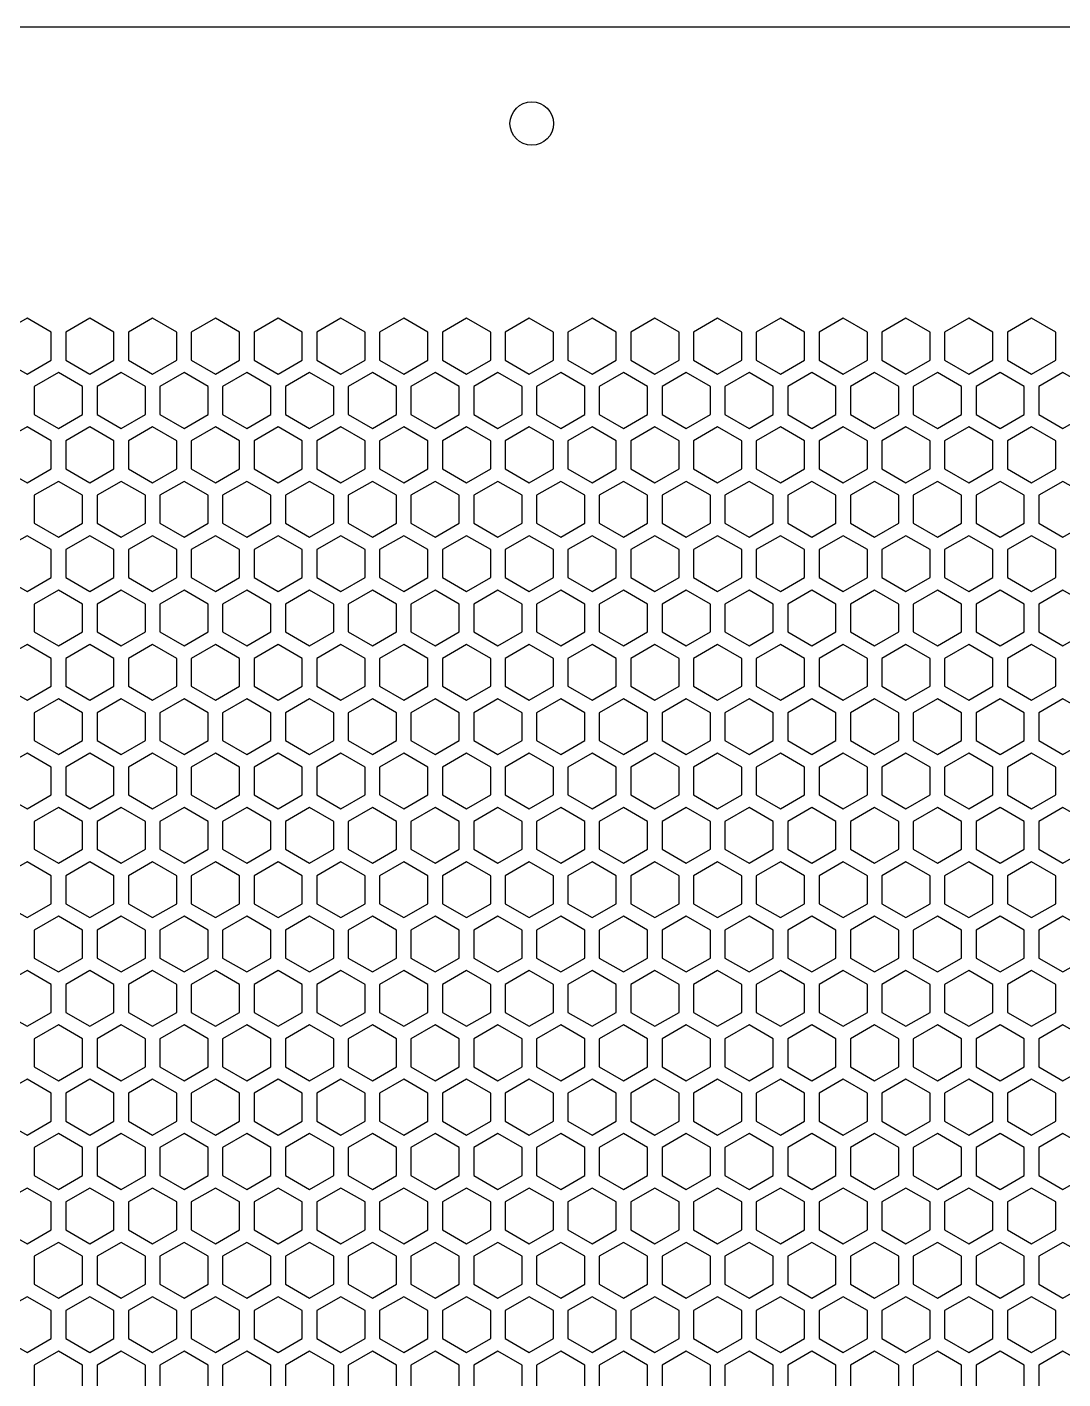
# Model space of a CAD drawing. Header units: millimetres. Extents: x 0 to 430, y 0 to 571.
# Drawn here: x 107.8 to 215, y 431 to 571 of the extents above; entities that cross this region are included whole.
import ezdxf

# ---------------------------------------------------------------- set-up
doc = ezdxf.new("R2010")
doc.units = ezdxf.units.MM
doc.layers.add('CUT', color=1, linetype='CONTINUOUS')

msp = doc.modelspace()

# ---------------------------------------------------------------- linework, layer by layer
at = {"layer": 'CUT'}
msp.add_line((430, 571), (0, 571), dxfattribs=at)
for points in [[(110.25, 539.3975), (107.75, 540.8409), (105.25, 539.3975), (105.25, 536.5108), (107.75, 535.0674), (110.25, 536.5108)], [(116.75, 539.3975), (114.25, 540.8409), (111.75, 539.3975), (111.75, 536.5108), (114.25, 535.0674), (116.75, 536.5108)], [(123.25, 539.3975), (120.75, 540.8409), (118.25, 539.3975), (118.25, 536.5108), (120.75, 535.0674), (123.25, 536.5108)], [(129.75, 539.3975), (127.25, 540.8409), (124.75, 539.3975), (124.75, 536.5108), (127.25, 535.0674), (129.75, 536.5108)], [(136.25, 539.3975), (133.75, 540.8409), (131.25, 539.3975), (131.25, 536.5108), (133.75, 535.0674), (136.25, 536.5108)], [(142.75, 539.3975), (140.25, 540.8409), (137.75, 539.3975), (137.75, 536.5108), (140.25, 535.0674), (142.75, 536.5108)], [(149.25, 539.3975), (146.75, 540.8409), (144.25, 539.3975), (144.25, 536.5108), (146.75, 535.0674), (149.25, 536.5108)], [(155.75, 539.3975), (153.25, 540.8409), (150.75, 539.3975), (150.75, 536.5108), (153.25, 535.0674), (155.75, 536.5108)], [(162.25, 539.3975), (159.75, 540.8409), (157.25, 539.3975), (157.25, 536.5108), (159.75, 535.0674), (162.25, 536.5108)], [(168.75, 539.3975), (166.25, 540.8409), (163.75, 539.3975), (163.75, 536.5108), (166.25, 535.0674), (168.75, 536.5108)], [(175.25, 539.3975), (172.75, 540.8409), (170.25, 539.3975), (170.25, 536.5108), (172.75, 535.0674), (175.25, 536.5108)], [(181.75, 539.3975), (179.25, 540.8409), (176.75, 539.3975), (176.75, 536.5108), (179.25, 535.0674), (181.75, 536.5108)], [(188.25, 539.3975), (185.75, 540.8409), (183.25, 539.3975), (183.25, 536.5108), (185.75, 535.0674), (188.25, 536.5108)], [(194.75, 539.3975), (192.25, 540.8409), (189.75, 539.3975), (189.75, 536.5108), (192.25, 535.0674), (194.75, 536.5108)], [(201.25, 539.3975), (198.75, 540.8409), (196.25, 539.3975), (196.25, 536.5108), (198.75, 535.0674), (201.25, 536.5108)], [(207.75, 539.3975), (205.25, 540.8409), (202.75, 539.3975), (202.75, 536.5108), (205.25, 535.0674), (207.75, 536.5108)], [(214.25, 539.3975), (211.75, 540.8409), (209.25, 539.3975), (209.25, 536.5108), (211.75, 535.0674), (214.25, 536.5108)], [(113.5, 533.7683), (111, 535.2117), (108.5, 533.7683), (108.5, 530.8816), (111, 529.4382), (113.5, 530.8816)], [(120, 533.7683), (117.5, 535.2117), (115, 533.7683), (115, 530.8816), (117.5, 529.4382), (120, 530.8816)], [(126.5, 533.7683), (124, 535.2117), (121.5, 533.7683), (121.5, 530.8816), (124, 529.4382), (126.5, 530.8816)], [(133, 533.7683), (130.5, 535.2117), (128, 533.7683), (128, 530.8816), (130.5, 529.4382), (133, 530.8816)], [(139.5, 533.7683), (137, 535.2117), (134.5, 533.7683), (134.5, 530.8816), (137, 529.4382), (139.5, 530.8816)], [(146, 533.7683), (143.5, 535.2117), (141, 533.7683), (141, 530.8816), (143.5, 529.4382), (146, 530.8816)], [(152.5, 533.7683), (150, 535.2117), (147.5, 533.7683), (147.5, 530.8816), (150, 529.4382), (152.5, 530.8816)], [(159, 533.7683), (156.5, 535.2117), (154, 533.7683), (154, 530.8816), (156.5, 529.4382), (159, 530.8816)], [(165.5, 533.7683), (163, 535.2117), (160.5, 533.7683), (160.5, 530.8816), (163, 529.4382), (165.5, 530.8816)], [(172, 533.7683), (169.5, 535.2117), (167, 533.7683), (167, 530.8816), (169.5, 529.4382), (172, 530.8816)], [(178.5, 533.7683), (176, 535.2117), (173.5, 533.7683), (173.5, 530.8816), (176, 529.4382), (178.5, 530.8816)], [(185, 533.7683), (182.5, 535.2117), (180, 533.7683), (180, 530.8816), (182.5, 529.4382), (185, 530.8816)], [(191.5, 533.7683), (189, 535.2117), (186.5, 533.7683), (186.5, 530.8816), (189, 529.4382), (191.5, 530.8816)], [(198, 533.7683), (195.5, 535.2117), (193, 533.7683), (193, 530.8816), (195.5, 529.4382), (198, 530.8816)], [(204.5, 533.7683), (202, 535.2117), (199.5, 533.7683), (199.5, 530.8816), (202, 529.4382), (204.5, 530.8816)], [(211, 533.7683), (208.5, 535.2117), (206, 533.7683), (206, 530.8816), (208.5, 529.4382), (211, 530.8816)], [(217.5, 533.7683), (215, 535.2117), (212.5, 533.7683), (212.5, 530.8816), (215, 529.4382), (217.5, 530.8816)], [(110.25, 528.1392), (107.75, 529.5826), (105.25, 528.1392), (105.25, 525.2524), (107.75, 523.8091), (110.25, 525.2524)], [(116.75, 528.1392), (114.25, 529.5826), (111.75, 528.1392), (111.75, 525.2524), (114.25, 523.8091), (116.75, 525.2524)], [(123.25, 528.1392), (120.75, 529.5826), (118.25, 528.1392), (118.25, 525.2524), (120.75, 523.8091), (123.25, 525.2524)], [(129.75, 528.1392), (127.25, 529.5826), (124.75, 528.1392), (124.75, 525.2524), (127.25, 523.8091), (129.75, 525.2524)], [(136.25, 528.1392), (133.75, 529.5826), (131.25, 528.1392), (131.25, 525.2524), (133.75, 523.8091), (136.25, 525.2524)], [(142.75, 528.1392), (140.25, 529.5826), (137.75, 528.1392), (137.75, 525.2524), (140.25, 523.8091), (142.75, 525.2524)], [(149.25, 528.1392), (146.75, 529.5826), (144.25, 528.1392), (144.25, 525.2524), (146.75, 523.8091), (149.25, 525.2524)], [(155.75, 528.1392), (153.25, 529.5826), (150.75, 528.1392), (150.75, 525.2524), (153.25, 523.8091), (155.75, 525.2524)], [(162.25, 528.1392), (159.75, 529.5826), (157.25, 528.1392), (157.25, 525.2524), (159.75, 523.8091), (162.25, 525.2524)], [(168.75, 528.1392), (166.25, 529.5826), (163.75, 528.1392), (163.75, 525.2524), (166.25, 523.8091), (168.75, 525.2524)], [(175.25, 528.1392), (172.75, 529.5826), (170.25, 528.1392), (170.25, 525.2524), (172.75, 523.8091), (175.25, 525.2524)], [(181.75, 528.1392), (179.25, 529.5826), (176.75, 528.1392), (176.75, 525.2524), (179.25, 523.8091), (181.75, 525.2524)], [(188.25, 528.1392), (185.75, 529.5826), (183.25, 528.1392), (183.25, 525.2524), (185.75, 523.8091), (188.25, 525.2524)], [(194.75, 528.1392), (192.25, 529.5826), (189.75, 528.1392), (189.75, 525.2524), (192.25, 523.8091), (194.75, 525.2524)], [(201.25, 528.1392), (198.75, 529.5826), (196.25, 528.1392), (196.25, 525.2524), (198.75, 523.8091), (201.25, 525.2524)], [(207.75, 528.1392), (205.25, 529.5826), (202.75, 528.1392), (202.75, 525.2524), (205.25, 523.8091), (207.75, 525.2524)], [(214.25, 528.1392), (211.75, 529.5826), (209.25, 528.1392), (209.25, 525.2524), (211.75, 523.8091), (214.25, 525.2524)], [(113.5, 522.51), (111, 523.9534), (108.5, 522.51), (108.5, 519.6233), (111, 518.1799), (113.5, 519.6233)], [(120, 522.51), (117.5, 523.9534), (115, 522.51), (115, 519.6233), (117.5, 518.1799), (120, 519.6233)], [(126.5, 522.51), (124, 523.9534), (121.5, 522.51), (121.5, 519.6233), (124, 518.1799), (126.5, 519.6233)], [(133, 522.51), (130.5, 523.9534), (128, 522.51), (128, 519.6233), (130.5, 518.1799), (133, 519.6233)], [(139.5, 522.51), (137, 523.9534), (134.5, 522.51), (134.5, 519.6233), (137, 518.1799), (139.5, 519.6233)], [(146, 522.51), (143.5, 523.9534), (141, 522.51), (141, 519.6233), (143.5, 518.1799), (146, 519.6233)], [(152.5, 522.51), (150, 523.9534), (147.5, 522.51), (147.5, 519.6233), (150, 518.1799), (152.5, 519.6233)], [(159, 522.51), (156.5, 523.9534), (154, 522.51), (154, 519.6233), (156.5, 518.1799), (159, 519.6233)], [(165.5, 522.51), (163, 523.9534), (160.5, 522.51), (160.5, 519.6233), (163, 518.1799), (165.5, 519.6233)], [(172, 522.51), (169.5, 523.9534), (167, 522.51), (167, 519.6233), (169.5, 518.1799), (172, 519.6233)], [(178.5, 522.51), (176, 523.9534), (173.5, 522.51), (173.5, 519.6233), (176, 518.1799), (178.5, 519.6233)], [(185, 522.51), (182.5, 523.9534), (180, 522.51), (180, 519.6233), (182.5, 518.1799), (185, 519.6233)], [(191.5, 522.51), (189, 523.9534), (186.5, 522.51), (186.5, 519.6233), (189, 518.1799), (191.5, 519.6233)], [(198, 522.51), (195.5, 523.9534), (193, 522.51), (193, 519.6233), (195.5, 518.1799), (198, 519.6233)], [(204.5, 522.51), (202, 523.9534), (199.5, 522.51), (199.5, 519.6233), (202, 518.1799), (204.5, 519.6233)], [(211, 522.51), (208.5, 523.9534), (206, 522.51), (206, 519.6233), (208.5, 518.1799), (211, 519.6233)], [(217.5, 522.51), (215, 523.9534), (212.5, 522.51), (212.5, 519.6233), (215, 518.1799), (217.5, 519.6233)], [(110.25, 516.8809), (107.75, 518.3242), (105.25, 516.8809), (105.25, 513.9941), (107.75, 512.5507), (110.25, 513.9941)], [(116.75, 516.8809), (114.25, 518.3242), (111.75, 516.8809), (111.75, 513.9941), (114.25, 512.5507), (116.75, 513.9941)], [(123.25, 516.8809), (120.75, 518.3242), (118.25, 516.8809), (118.25, 513.9941), (120.75, 512.5507), (123.25, 513.9941)], [(129.75, 516.8809), (127.25, 518.3242), (124.75, 516.8809), (124.75, 513.9941), (127.25, 512.5507), (129.75, 513.9941)], [(136.25, 516.8809), (133.75, 518.3242), (131.25, 516.8809), (131.25, 513.9941), (133.75, 512.5507), (136.25, 513.9941)], [(142.75, 516.8809), (140.25, 518.3242), (137.75, 516.8809), (137.75, 513.9941), (140.25, 512.5507), (142.75, 513.9941)], [(149.25, 516.8809), (146.75, 518.3242), (144.25, 516.8809), (144.25, 513.9941), (146.75, 512.5507), (149.25, 513.9941)], [(155.75, 516.8809), (153.25, 518.3242), (150.75, 516.8809), (150.75, 513.9941), (153.25, 512.5507), (155.75, 513.9941)], [(162.25, 516.8809), (159.75, 518.3242), (157.25, 516.8809), (157.25, 513.9941), (159.75, 512.5507), (162.25, 513.9941)], [(168.75, 516.8809), (166.25, 518.3242), (163.75, 516.8809), (163.75, 513.9941), (166.25, 512.5507), (168.75, 513.9941)], [(175.25, 516.8809), (172.75, 518.3242), (170.25, 516.8809), (170.25, 513.9941), (172.75, 512.5507), (175.25, 513.9941)], [(181.75, 516.8809), (179.25, 518.3242), (176.75, 516.8809), (176.75, 513.9941), (179.25, 512.5507), (181.75, 513.9941)], [(188.25, 516.8809), (185.75, 518.3242), (183.25, 516.8809), (183.25, 513.9941), (185.75, 512.5507), (188.25, 513.9941)], [(194.75, 516.8809), (192.25, 518.3242), (189.75, 516.8809), (189.75, 513.9941), (192.25, 512.5507), (194.75, 513.9941)], [(201.25, 516.8809), (198.75, 518.3242), (196.25, 516.8809), (196.25, 513.9941), (198.75, 512.5507), (201.25, 513.9941)], [(207.75, 516.8809), (205.25, 518.3242), (202.75, 516.8809), (202.75, 513.9941), (205.25, 512.5507), (207.75, 513.9941)], [(214.25, 516.8809), (211.75, 518.3242), (209.25, 516.8809), (209.25, 513.9941), (211.75, 512.5507), (214.25, 513.9941)], [(113.5, 511.2517), (111, 512.6951), (108.5, 511.2517), (108.5, 508.3649), (111, 506.9216), (113.5, 508.3649)], [(120, 511.2517), (117.5, 512.6951), (115, 511.2517), (115, 508.3649), (117.5, 506.9216), (120, 508.3649)], [(126.5, 511.2517), (124, 512.6951), (121.5, 511.2517), (121.5, 508.3649), (124, 506.9216), (126.5, 508.3649)], [(133, 511.2517), (130.5, 512.6951), (128, 511.2517), (128, 508.3649), (130.5, 506.9216), (133, 508.3649)], [(139.5, 511.2517), (137, 512.6951), (134.5, 511.2517), (134.5, 508.3649), (137, 506.9216), (139.5, 508.3649)], [(146, 511.2517), (143.5, 512.6951), (141, 511.2517), (141, 508.3649), (143.5, 506.9216), (146, 508.3649)], [(152.5, 511.2517), (150, 512.6951), (147.5, 511.2517), (147.5, 508.3649), (150, 506.9216), (152.5, 508.3649)], [(159, 511.2517), (156.5, 512.6951), (154, 511.2517), (154, 508.3649), (156.5, 506.9216), (159, 508.3649)], [(165.5, 511.2517), (163, 512.6951), (160.5, 511.2517), (160.5, 508.3649), (163, 506.9216), (165.5, 508.3649)], [(172, 511.2517), (169.5, 512.6951), (167, 511.2517), (167, 508.3649), (169.5, 506.9216), (172, 508.3649)], [(178.5, 511.2517), (176, 512.6951), (173.5, 511.2517), (173.5, 508.3649), (176, 506.9216), (178.5, 508.3649)], [(185, 511.2517), (182.5, 512.6951), (180, 511.2517), (180, 508.3649), (182.5, 506.9216), (185, 508.3649)], [(191.5, 511.2517), (189, 512.6951), (186.5, 511.2517), (186.5, 508.3649), (189, 506.9216), (191.5, 508.3649)], [(198, 511.2517), (195.5, 512.6951), (193, 511.2517), (193, 508.3649), (195.5, 506.9216), (198, 508.3649)], [(204.5, 511.2517), (202, 512.6951), (199.5, 511.2517), (199.5, 508.3649), (202, 506.9216), (204.5, 508.3649)], [(211, 511.2517), (208.5, 512.6951), (206, 511.2517), (206, 508.3649), (208.5, 506.9216), (211, 508.3649)], [(217.5, 511.2517), (215, 512.6951), (212.5, 511.2517), (212.5, 508.3649), (215, 506.9216), (217.5, 508.3649)], [(110.25, 505.6225), (107.75, 507.0659), (105.25, 505.6225), (105.25, 502.7358), (107.75, 501.2924), (110.25, 502.7358)], [(116.75, 505.6225), (114.25, 507.0659), (111.75, 505.6225), (111.75, 502.7358), (114.25, 501.2924), (116.75, 502.7358)], [(123.25, 505.6225), (120.75, 507.0659), (118.25, 505.6225), (118.25, 502.7358), (120.75, 501.2924), (123.25, 502.7358)], [(129.75, 505.6225), (127.25, 507.0659), (124.75, 505.6225), (124.75, 502.7358), (127.25, 501.2924), (129.75, 502.7358)], [(136.25, 505.6225), (133.75, 507.0659), (131.25, 505.6225), (131.25, 502.7358), (133.75, 501.2924), (136.25, 502.7358)], [(142.75, 505.6225), (140.25, 507.0659), (137.75, 505.6225), (137.75, 502.7358), (140.25, 501.2924), (142.75, 502.7358)], [(149.25, 505.6225), (146.75, 507.0659), (144.25, 505.6225), (144.25, 502.7358), (146.75, 501.2924), (149.25, 502.7358)], [(155.75, 505.6225), (153.25, 507.0659), (150.75, 505.6225), (150.75, 502.7358), (153.25, 501.2924), (155.75, 502.7358)], [(162.25, 505.6225), (159.75, 507.0659), (157.25, 505.6225), (157.25, 502.7358), (159.75, 501.2924), (162.25, 502.7358)], [(168.75, 505.6225), (166.25, 507.0659), (163.75, 505.6225), (163.75, 502.7358), (166.25, 501.2924), (168.75, 502.7358)], [(175.25, 505.6225), (172.75, 507.0659), (170.25, 505.6225), (170.25, 502.7358), (172.75, 501.2924), (175.25, 502.7358)], [(181.75, 505.6225), (179.25, 507.0659), (176.75, 505.6225), (176.75, 502.7358), (179.25, 501.2924), (181.75, 502.7358)], [(188.25, 505.6225), (185.75, 507.0659), (183.25, 505.6225), (183.25, 502.7358), (185.75, 501.2924), (188.25, 502.7358)], [(194.75, 505.6225), (192.25, 507.0659), (189.75, 505.6225), (189.75, 502.7358), (192.25, 501.2924), (194.75, 502.7358)], [(201.25, 505.6225), (198.75, 507.0659), (196.25, 505.6225), (196.25, 502.7358), (198.75, 501.2924), (201.25, 502.7358)], [(207.75, 505.6225), (205.25, 507.0659), (202.75, 505.6225), (202.75, 502.7358), (205.25, 501.2924), (207.75, 502.7358)], [(214.25, 505.6225), (211.75, 507.0659), (209.25, 505.6225), (209.25, 502.7358), (211.75, 501.2924), (214.25, 502.7358)], [(113.5, 499.9934), (111, 501.4367), (108.5, 499.9934), (108.5, 497.1066), (111, 495.6632), (113.5, 497.1066)], [(120, 499.9934), (117.5, 501.4367), (115, 499.9934), (115, 497.1066), (117.5, 495.6632), (120, 497.1066)], [(126.5, 499.9934), (124, 501.4367), (121.5, 499.9934), (121.5, 497.1066), (124, 495.6632), (126.5, 497.1066)], [(133, 499.9934), (130.5, 501.4367), (128, 499.9934), (128, 497.1066), (130.5, 495.6632), (133, 497.1066)], [(139.5, 499.9934), (137, 501.4367), (134.5, 499.9934), (134.5, 497.1066), (137, 495.6632), (139.5, 497.1066)], [(146, 499.9934), (143.5, 501.4367), (141, 499.9934), (141, 497.1066), (143.5, 495.6632), (146, 497.1066)], [(152.5, 499.9934), (150, 501.4367), (147.5, 499.9934), (147.5, 497.1066), (150, 495.6632), (152.5, 497.1066)], [(159, 499.9934), (156.5, 501.4367), (154, 499.9934), (154, 497.1066), (156.5, 495.6632), (159, 497.1066)], [(165.5, 499.9934), (163, 501.4367), (160.5, 499.9934), (160.5, 497.1066), (163, 495.6632), (165.5, 497.1066)], [(172, 499.9934), (169.5, 501.4367), (167, 499.9934), (167, 497.1066), (169.5, 495.6632), (172, 497.1066)], [(178.5, 499.9934), (176, 501.4367), (173.5, 499.9934), (173.5, 497.1066), (176, 495.6632), (178.5, 497.1066)], [(185, 499.9934), (182.5, 501.4367), (180, 499.9934), (180, 497.1066), (182.5, 495.6632), (185, 497.1066)], [(191.5, 499.9934), (189, 501.4367), (186.5, 499.9934), (186.5, 497.1066), (189, 495.6632), (191.5, 497.1066)], [(198, 499.9934), (195.5, 501.4367), (193, 499.9934), (193, 497.1066), (195.5, 495.6632), (198, 497.1066)], [(204.5, 499.9934), (202, 501.4367), (199.5, 499.9934), (199.5, 497.1066), (202, 495.6632), (204.5, 497.1066)], [(211, 499.9934), (208.5, 501.4367), (206, 499.9934), (206, 497.1066), (208.5, 495.6632), (211, 497.1066)], [(217.5, 499.9934), (215, 501.4367), (212.5, 499.9934), (212.5, 497.1066), (215, 495.6632), (217.5, 497.1066)], [(110.25, 494.3642), (107.75, 495.8076), (105.25, 494.3642), (105.25, 491.4774), (107.75, 490.0341), (110.25, 491.4774)], [(116.75, 494.3642), (114.25, 495.8076), (111.75, 494.3642), (111.75, 491.4774), (114.25, 490.0341), (116.75, 491.4774)], [(123.25, 494.3642), (120.75, 495.8076), (118.25, 494.3642), (118.25, 491.4774), (120.75, 490.0341), (123.25, 491.4774)], [(129.75, 494.3642), (127.25, 495.8076), (124.75, 494.3642), (124.75, 491.4774), (127.25, 490.0341), (129.75, 491.4774)], [(136.25, 494.3642), (133.75, 495.8076), (131.25, 494.3642), (131.25, 491.4774), (133.75, 490.0341), (136.25, 491.4774)], [(142.75, 494.3642), (140.25, 495.8076), (137.75, 494.3642), (137.75, 491.4774), (140.25, 490.0341), (142.75, 491.4774)], [(149.25, 494.3642), (146.75, 495.8076), (144.25, 494.3642), (144.25, 491.4774), (146.75, 490.0341), (149.25, 491.4774)], [(155.75, 494.3642), (153.25, 495.8076), (150.75, 494.3642), (150.75, 491.4774), (153.25, 490.0341), (155.75, 491.4774)], [(162.25, 494.3642), (159.75, 495.8076), (157.25, 494.3642), (157.25, 491.4774), (159.75, 490.0341), (162.25, 491.4774)], [(168.75, 494.3642), (166.25, 495.8076), (163.75, 494.3642), (163.75, 491.4774), (166.25, 490.0341), (168.75, 491.4774)], [(175.25, 494.3642), (172.75, 495.8076), (170.25, 494.3642), (170.25, 491.4774), (172.75, 490.0341), (175.25, 491.4774)], [(181.75, 494.3642), (179.25, 495.8076), (176.75, 494.3642), (176.75, 491.4774), (179.25, 490.0341), (181.75, 491.4774)], [(188.25, 494.3642), (185.75, 495.8076), (183.25, 494.3642), (183.25, 491.4774), (185.75, 490.0341), (188.25, 491.4774)], [(194.75, 494.3642), (192.25, 495.8076), (189.75, 494.3642), (189.75, 491.4774), (192.25, 490.0341), (194.75, 491.4774)], [(201.25, 494.3642), (198.75, 495.8076), (196.25, 494.3642), (196.25, 491.4774), (198.75, 490.0341), (201.25, 491.4774)], [(207.75, 494.3642), (205.25, 495.8076), (202.75, 494.3642), (202.75, 491.4774), (205.25, 490.0341), (207.75, 491.4774)], [(214.25, 494.3642), (211.75, 495.8076), (209.25, 494.3642), (209.25, 491.4774), (211.75, 490.0341), (214.25, 491.4774)], [(113.5, 488.735), (111, 490.1784), (108.5, 488.735), (108.5, 485.8483), (111, 484.4049), (113.5, 485.8483)], [(120, 488.735), (117.5, 490.1784), (115, 488.735), (115, 485.8483), (117.5, 484.4049), (120, 485.8483)], [(126.5, 488.735), (124, 490.1784), (121.5, 488.735), (121.5, 485.8483), (124, 484.4049), (126.5, 485.8483)], [(133, 488.735), (130.5, 490.1784), (128, 488.735), (128, 485.8483), (130.5, 484.4049), (133, 485.8483)], [(139.5, 488.735), (137, 490.1784), (134.5, 488.735), (134.5, 485.8483), (137, 484.4049), (139.5, 485.8483)], [(146, 488.735), (143.5, 490.1784), (141, 488.735), (141, 485.8483), (143.5, 484.4049), (146, 485.8483)], [(152.5, 488.735), (150, 490.1784), (147.5, 488.735), (147.5, 485.8483), (150, 484.4049), (152.5, 485.8483)], [(159, 488.735), (156.5, 490.1784), (154, 488.735), (154, 485.8483), (156.5, 484.4049), (159, 485.8483)], [(165.5, 488.735), (163, 490.1784), (160.5, 488.735), (160.5, 485.8483), (163, 484.4049), (165.5, 485.8483)], [(172, 488.735), (169.5, 490.1784), (167, 488.735), (167, 485.8483), (169.5, 484.4049), (172, 485.8483)], [(178.5, 488.735), (176, 490.1784), (173.5, 488.735), (173.5, 485.8483), (176, 484.4049), (178.5, 485.8483)], [(185, 488.735), (182.5, 490.1784), (180, 488.735), (180, 485.8483), (182.5, 484.4049), (185, 485.8483)], [(191.5, 488.735), (189, 490.1784), (186.5, 488.735), (186.5, 485.8483), (189, 484.4049), (191.5, 485.8483)], [(198, 488.735), (195.5, 490.1784), (193, 488.735), (193, 485.8483), (195.5, 484.4049), (198, 485.8483)], [(204.5, 488.735), (202, 490.1784), (199.5, 488.735), (199.5, 485.8483), (202, 484.4049), (204.5, 485.8483)], [(211, 488.735), (208.5, 490.1784), (206, 488.735), (206, 485.8483), (208.5, 484.4049), (211, 485.8483)], [(217.5, 488.735), (215, 490.1784), (212.5, 488.735), (212.5, 485.8483), (215, 484.4049), (217.5, 485.8483)], [(110.25, 483.1059), (107.75, 484.5492), (105.25, 483.1059), (105.25, 480.2191), (107.75, 478.7757), (110.25, 480.2191)], [(116.75, 483.1059), (114.25, 484.5492), (111.75, 483.1059), (111.75, 480.2191), (114.25, 478.7757), (116.75, 480.2191)], [(123.25, 483.1059), (120.75, 484.5492), (118.25, 483.1059), (118.25, 480.2191), (120.75, 478.7757), (123.25, 480.2191)], [(129.75, 483.1059), (127.25, 484.5492), (124.75, 483.1059), (124.75, 480.2191), (127.25, 478.7757), (129.75, 480.2191)], [(136.25, 483.1059), (133.75, 484.5492), (131.25, 483.1059), (131.25, 480.2191), (133.75, 478.7757), (136.25, 480.2191)], [(142.75, 483.1059), (140.25, 484.5492), (137.75, 483.1059), (137.75, 480.2191), (140.25, 478.7757), (142.75, 480.2191)], [(149.25, 483.1059), (146.75, 484.5492), (144.25, 483.1059), (144.25, 480.2191), (146.75, 478.7757), (149.25, 480.2191)], [(155.75, 483.1059), (153.25, 484.5492), (150.75, 483.1059), (150.75, 480.2191), (153.25, 478.7757), (155.75, 480.2191)], [(162.25, 483.1059), (159.75, 484.5492), (157.25, 483.1059), (157.25, 480.2191), (159.75, 478.7757), (162.25, 480.2191)], [(168.75, 483.1059), (166.25, 484.5492), (163.75, 483.1059), (163.75, 480.2191), (166.25, 478.7757), (168.75, 480.2191)], [(175.25, 483.1059), (172.75, 484.5492), (170.25, 483.1059), (170.25, 480.2191), (172.75, 478.7757), (175.25, 480.2191)], [(181.75, 483.1059), (179.25, 484.5492), (176.75, 483.1059), (176.75, 480.2191), (179.25, 478.7757), (181.75, 480.2191)], [(188.25, 483.1059), (185.75, 484.5492), (183.25, 483.1059), (183.25, 480.2191), (185.75, 478.7757), (188.25, 480.2191)], [(194.75, 483.1059), (192.25, 484.5492), (189.75, 483.1059), (189.75, 480.2191), (192.25, 478.7757), (194.75, 480.2191)], [(201.25, 483.1059), (198.75, 484.5492), (196.25, 483.1059), (196.25, 480.2191), (198.75, 478.7757), (201.25, 480.2191)], [(207.75, 483.1059), (205.25, 484.5492), (202.75, 483.1059), (202.75, 480.2191), (205.25, 478.7757), (207.75, 480.2191)], [(214.25, 483.1059), (211.75, 484.5492), (209.25, 483.1059), (209.25, 480.2191), (211.75, 478.7757), (214.25, 480.2191)], [(113.5, 477.4767), (111, 478.9201), (108.5, 477.4767), (108.5, 474.5899), (111, 473.1466), (113.5, 474.5899)], [(120, 477.4767), (117.5, 478.9201), (115, 477.4767), (115, 474.5899), (117.5, 473.1466), (120, 474.5899)], [(126.5, 477.4767), (124, 478.9201), (121.5, 477.4767), (121.5, 474.5899), (124, 473.1466), (126.5, 474.5899)], [(133, 477.4767), (130.5, 478.9201), (128, 477.4767), (128, 474.5899), (130.5, 473.1466), (133, 474.5899)], [(139.5, 477.4767), (137, 478.9201), (134.5, 477.4767), (134.5, 474.5899), (137, 473.1466), (139.5, 474.5899)], [(146, 477.4767), (143.5, 478.9201), (141, 477.4767), (141, 474.5899), (143.5, 473.1466), (146, 474.5899)], [(152.5, 477.4767), (150, 478.9201), (147.5, 477.4767), (147.5, 474.5899), (150, 473.1466), (152.5, 474.5899)], [(159, 477.4767), (156.5, 478.9201), (154, 477.4767), (154, 474.5899), (156.5, 473.1466), (159, 474.5899)], [(165.5, 477.4767), (163, 478.9201), (160.5, 477.4767), (160.5, 474.5899), (163, 473.1466), (165.5, 474.5899)], [(172, 477.4767), (169.5, 478.9201), (167, 477.4767), (167, 474.5899), (169.5, 473.1466), (172, 474.5899)], [(178.5, 477.4767), (176, 478.9201), (173.5, 477.4767), (173.5, 474.5899), (176, 473.1466), (178.5, 474.5899)], [(185, 477.4767), (182.5, 478.9201), (180, 477.4767), (180, 474.5899), (182.5, 473.1466), (185, 474.5899)], [(191.5, 477.4767), (189, 478.9201), (186.5, 477.4767), (186.5, 474.5899), (189, 473.1466), (191.5, 474.5899)], [(198, 477.4767), (195.5, 478.9201), (193, 477.4767), (193, 474.5899), (195.5, 473.1466), (198, 474.5899)], [(204.5, 477.4767), (202, 478.9201), (199.5, 477.4767), (199.5, 474.5899), (202, 473.1466), (204.5, 474.5899)], [(211, 477.4767), (208.5, 478.9201), (206, 477.4767), (206, 474.5899), (208.5, 473.1466), (211, 474.5899)], [(217.5, 477.4767), (215, 478.9201), (212.5, 477.4767), (212.5, 474.5899), (215, 473.1466), (217.5, 474.5899)], [(110.25, 471.8475), (107.75, 473.2909), (105.25, 471.8475), (105.25, 468.9608), (107.75, 467.5174), (110.25, 468.9608)], [(116.75, 471.8475), (114.25, 473.2909), (111.75, 471.8475), (111.75, 468.9608), (114.25, 467.5174), (116.75, 468.9608)], [(123.25, 471.8475), (120.75, 473.2909), (118.25, 471.8475), (118.25, 468.9608), (120.75, 467.5174), (123.25, 468.9608)], [(129.75, 471.8475), (127.25, 473.2909), (124.75, 471.8475), (124.75, 468.9608), (127.25, 467.5174), (129.75, 468.9608)], [(136.25, 471.8475), (133.75, 473.2909), (131.25, 471.8475), (131.25, 468.9608), (133.75, 467.5174), (136.25, 468.9608)], [(142.75, 471.8475), (140.25, 473.2909), (137.75, 471.8475), (137.75, 468.9608), (140.25, 467.5174), (142.75, 468.9608)], [(149.25, 471.8475), (146.75, 473.2909), (144.25, 471.8475), (144.25, 468.9608), (146.75, 467.5174), (149.25, 468.9608)], [(155.75, 471.8475), (153.25, 473.2909), (150.75, 471.8475), (150.75, 468.9608), (153.25, 467.5174), (155.75, 468.9608)], [(162.25, 471.8475), (159.75, 473.2909), (157.25, 471.8475), (157.25, 468.9608), (159.75, 467.5174), (162.25, 468.9608)], [(168.75, 471.8475), (166.25, 473.2909), (163.75, 471.8475), (163.75, 468.9608), (166.25, 467.5174), (168.75, 468.9608)], [(175.25, 471.8475), (172.75, 473.2909), (170.25, 471.8475), (170.25, 468.9608), (172.75, 467.5174), (175.25, 468.9608)], [(181.75, 471.8475), (179.25, 473.2909), (176.75, 471.8475), (176.75, 468.9608), (179.25, 467.5174), (181.75, 468.9608)], [(188.25, 471.8475), (185.75, 473.2909), (183.25, 471.8475), (183.25, 468.9608), (185.75, 467.5174), (188.25, 468.9608)], [(194.75, 471.8475), (192.25, 473.2909), (189.75, 471.8475), (189.75, 468.9608), (192.25, 467.5174), (194.75, 468.9608)], [(201.25, 471.8475), (198.75, 473.2909), (196.25, 471.8475), (196.25, 468.9608), (198.75, 467.5174), (201.25, 468.9608)], [(207.75, 471.8475), (205.25, 473.2909), (202.75, 471.8475), (202.75, 468.9608), (205.25, 467.5174), (207.75, 468.9608)], [(214.25, 471.8475), (211.75, 473.2909), (209.25, 471.8475), (209.25, 468.9608), (211.75, 467.5174), (214.25, 468.9608)], [(113.5, 466.2184), (111, 467.6617), (108.5, 466.2184), (108.5, 463.3316), (111, 461.8882), (113.5, 463.3316)], [(120, 466.2184), (117.5, 467.6617), (115, 466.2184), (115, 463.3316), (117.5, 461.8882), (120, 463.3316)], [(126.5, 466.2184), (124, 467.6617), (121.5, 466.2184), (121.5, 463.3316), (124, 461.8882), (126.5, 463.3316)], [(133, 466.2184), (130.5, 467.6617), (128, 466.2184), (128, 463.3316), (130.5, 461.8882), (133, 463.3316)], [(139.5, 466.2184), (137, 467.6617), (134.5, 466.2184), (134.5, 463.3316), (137, 461.8882), (139.5, 463.3316)], [(146, 466.2184), (143.5, 467.6617), (141, 466.2184), (141, 463.3316), (143.5, 461.8882), (146, 463.3316)], [(152.5, 466.2184), (150, 467.6617), (147.5, 466.2184), (147.5, 463.3316), (150, 461.8882), (152.5, 463.3316)], [(159, 466.2184), (156.5, 467.6617), (154, 466.2184), (154, 463.3316), (156.5, 461.8882), (159, 463.3316)], [(165.5, 466.2184), (163, 467.6617), (160.5, 466.2184), (160.5, 463.3316), (163, 461.8882), (165.5, 463.3316)], [(172, 466.2184), (169.5, 467.6617), (167, 466.2184), (167, 463.3316), (169.5, 461.8882), (172, 463.3316)], [(178.5, 466.2184), (176, 467.6617), (173.5, 466.2184), (173.5, 463.3316), (176, 461.8882), (178.5, 463.3316)], [(185, 466.2184), (182.5, 467.6617), (180, 466.2184), (180, 463.3316), (182.5, 461.8882), (185, 463.3316)], [(191.5, 466.2184), (189, 467.6617), (186.5, 466.2184), (186.5, 463.3316), (189, 461.8882), (191.5, 463.3316)], [(198, 466.2184), (195.5, 467.6617), (193, 466.2184), (193, 463.3316), (195.5, 461.8882), (198, 463.3316)], [(204.5, 466.2184), (202, 467.6617), (199.5, 466.2184), (199.5, 463.3316), (202, 461.8882), (204.5, 463.3316)], [(211, 466.2184), (208.5, 467.6617), (206, 466.2184), (206, 463.3316), (208.5, 461.8882), (211, 463.3316)], [(217.5, 466.2184), (215, 467.6617), (212.5, 466.2184), (212.5, 463.3316), (215, 461.8882), (217.5, 463.3316)], [(110.25, 460.5892), (107.75, 462.0326), (105.25, 460.5892), (105.25, 457.7024), (107.75, 456.2591), (110.25, 457.7024)], [(116.75, 460.5892), (114.25, 462.0326), (111.75, 460.5892), (111.75, 457.7024), (114.25, 456.2591), (116.75, 457.7024)], [(123.25, 460.5892), (120.75, 462.0326), (118.25, 460.5892), (118.25, 457.7024), (120.75, 456.2591), (123.25, 457.7024)], [(129.75, 460.5892), (127.25, 462.0326), (124.75, 460.5892), (124.75, 457.7024), (127.25, 456.2591), (129.75, 457.7024)], [(136.25, 460.5892), (133.75, 462.0326), (131.25, 460.5892), (131.25, 457.7024), (133.75, 456.2591), (136.25, 457.7024)], [(142.75, 460.5892), (140.25, 462.0326), (137.75, 460.5892), (137.75, 457.7024), (140.25, 456.2591), (142.75, 457.7024)], [(149.25, 460.5892), (146.75, 462.0326), (144.25, 460.5892), (144.25, 457.7024), (146.75, 456.2591), (149.25, 457.7024)], [(155.75, 460.5892), (153.25, 462.0326), (150.75, 460.5892), (150.75, 457.7024), (153.25, 456.2591), (155.75, 457.7024)], [(162.25, 460.5892), (159.75, 462.0326), (157.25, 460.5892), (157.25, 457.7024), (159.75, 456.2591), (162.25, 457.7024)], [(168.75, 460.5892), (166.25, 462.0326), (163.75, 460.5892), (163.75, 457.7024), (166.25, 456.2591), (168.75, 457.7024)], [(175.25, 460.5892), (172.75, 462.0326), (170.25, 460.5892), (170.25, 457.7024), (172.75, 456.2591), (175.25, 457.7024)], [(181.75, 460.5892), (179.25, 462.0326), (176.75, 460.5892), (176.75, 457.7024), (179.25, 456.2591), (181.75, 457.7024)], [(188.25, 460.5892), (185.75, 462.0326), (183.25, 460.5892), (183.25, 457.7024), (185.75, 456.2591), (188.25, 457.7024)], [(194.75, 460.5892), (192.25, 462.0326), (189.75, 460.5892), (189.75, 457.7024), (192.25, 456.2591), (194.75, 457.7024)], [(201.25, 460.5892), (198.75, 462.0326), (196.25, 460.5892), (196.25, 457.7024), (198.75, 456.2591), (201.25, 457.7024)], [(207.75, 460.5892), (205.25, 462.0326), (202.75, 460.5892), (202.75, 457.7024), (205.25, 456.2591), (207.75, 457.7024)], [(214.25, 460.5892), (211.75, 462.0326), (209.25, 460.5892), (209.25, 457.7024), (211.75, 456.2591), (214.25, 457.7024)], [(113.5, 454.96), (111, 456.4034), (108.5, 454.96), (108.5, 452.0733), (111, 450.6299), (113.5, 452.0733)], [(120, 454.96), (117.5, 456.4034), (115, 454.96), (115, 452.0733), (117.5, 450.6299), (120, 452.0733)], [(126.5, 454.96), (124, 456.4034), (121.5, 454.96), (121.5, 452.0733), (124, 450.6299), (126.5, 452.0733)], [(133, 454.96), (130.5, 456.4034), (128, 454.96), (128, 452.0733), (130.5, 450.6299), (133, 452.0733)], [(139.5, 454.96), (137, 456.4034), (134.5, 454.96), (134.5, 452.0733), (137, 450.6299), (139.5, 452.0733)], [(146, 454.96), (143.5, 456.4034), (141, 454.96), (141, 452.0733), (143.5, 450.6299), (146, 452.0733)], [(152.5, 454.96), (150, 456.4034), (147.5, 454.96), (147.5, 452.0733), (150, 450.6299), (152.5, 452.0733)], [(159, 454.96), (156.5, 456.4034), (154, 454.96), (154, 452.0733), (156.5, 450.6299), (159, 452.0733)], [(165.5, 454.96), (163, 456.4034), (160.5, 454.96), (160.5, 452.0733), (163, 450.6299), (165.5, 452.0733)], [(172, 454.96), (169.5, 456.4034), (167, 454.96), (167, 452.0733), (169.5, 450.6299), (172, 452.0733)], [(178.5, 454.96), (176, 456.4034), (173.5, 454.96), (173.5, 452.0733), (176, 450.6299), (178.5, 452.0733)], [(185, 454.96), (182.5, 456.4034), (180, 454.96), (180, 452.0733), (182.5, 450.6299), (185, 452.0733)], [(191.5, 454.96), (189, 456.4034), (186.5, 454.96), (186.5, 452.0733), (189, 450.6299), (191.5, 452.0733)], [(198, 454.96), (195.5, 456.4034), (193, 454.96), (193, 452.0733), (195.5, 450.6299), (198, 452.0733)], [(204.5, 454.96), (202, 456.4034), (199.5, 454.96), (199.5, 452.0733), (202, 450.6299), (204.5, 452.0733)], [(211, 454.96), (208.5, 456.4034), (206, 454.96), (206, 452.0733), (208.5, 450.6299), (211, 452.0733)], [(217.5, 454.96), (215, 456.4034), (212.5, 454.96), (212.5, 452.0733), (215, 450.6299), (217.5, 452.0733)], [(110.25, 449.3309), (107.75, 450.7742), (105.25, 449.3309), (105.25, 446.4441), (107.75, 445.0007), (110.25, 446.4441)], [(116.75, 449.3309), (114.25, 450.7742), (111.75, 449.3309), (111.75, 446.4441), (114.25, 445.0007), (116.75, 446.4441)], [(123.25, 449.3309), (120.75, 450.7742), (118.25, 449.3309), (118.25, 446.4441), (120.75, 445.0007), (123.25, 446.4441)], [(129.75, 449.3309), (127.25, 450.7742), (124.75, 449.3309), (124.75, 446.4441), (127.25, 445.0007), (129.75, 446.4441)], [(136.25, 449.3309), (133.75, 450.7742), (131.25, 449.3309), (131.25, 446.4441), (133.75, 445.0007), (136.25, 446.4441)], [(142.75, 449.3309), (140.25, 450.7742), (137.75, 449.3309), (137.75, 446.4441), (140.25, 445.0007), (142.75, 446.4441)], [(149.25, 449.3309), (146.75, 450.7742), (144.25, 449.3309), (144.25, 446.4441), (146.75, 445.0007), (149.25, 446.4441)], [(155.75, 449.3309), (153.25, 450.7742), (150.75, 449.3309), (150.75, 446.4441), (153.25, 445.0007), (155.75, 446.4441)], [(162.25, 449.3309), (159.75, 450.7742), (157.25, 449.3309), (157.25, 446.4441), (159.75, 445.0007), (162.25, 446.4441)], [(168.75, 449.3309), (166.25, 450.7742), (163.75, 449.3309), (163.75, 446.4441), (166.25, 445.0007), (168.75, 446.4441)], [(175.25, 449.3309), (172.75, 450.7742), (170.25, 449.3309), (170.25, 446.4441), (172.75, 445.0007), (175.25, 446.4441)], [(181.75, 449.3309), (179.25, 450.7742), (176.75, 449.3309), (176.75, 446.4441), (179.25, 445.0007), (181.75, 446.4441)], [(188.25, 449.3309), (185.75, 450.7742), (183.25, 449.3309), (183.25, 446.4441), (185.75, 445.0007), (188.25, 446.4441)], [(194.75, 449.3309), (192.25, 450.7742), (189.75, 449.3309), (189.75, 446.4441), (192.25, 445.0007), (194.75, 446.4441)], [(201.25, 449.3309), (198.75, 450.7742), (196.25, 449.3309), (196.25, 446.4441), (198.75, 445.0007), (201.25, 446.4441)], [(207.75, 449.3309), (205.25, 450.7742), (202.75, 449.3309), (202.75, 446.4441), (205.25, 445.0007), (207.75, 446.4441)], [(214.25, 449.3309), (211.75, 450.7742), (209.25, 449.3309), (209.25, 446.4441), (211.75, 445.0007), (214.25, 446.4441)], [(113.5, 443.7017), (111, 445.1451), (108.5, 443.7017), (108.5, 440.815), (111, 439.3716), (113.5, 440.815)], [(120, 443.7017), (117.5, 445.1451), (115, 443.7017), (115, 440.815), (117.5, 439.3716), (120, 440.815)], [(126.5, 443.7017), (124, 445.1451), (121.5, 443.7017), (121.5, 440.815), (124, 439.3716), (126.5, 440.815)], [(133, 443.7017), (130.5, 445.1451), (128, 443.7017), (128, 440.815), (130.5, 439.3716), (133, 440.815)], [(139.5, 443.7017), (137, 445.1451), (134.5, 443.7017), (134.5, 440.815), (137, 439.3716), (139.5, 440.815)], [(146, 443.7017), (143.5, 445.1451), (141, 443.7017), (141, 440.815), (143.5, 439.3716), (146, 440.815)], [(152.5, 443.7017), (150, 445.1451), (147.5, 443.7017), (147.5, 440.815), (150, 439.3716), (152.5, 440.815)], [(159, 443.7017), (156.5, 445.1451), (154, 443.7017), (154, 440.815), (156.5, 439.3716), (159, 440.815)], [(165.5, 443.7017), (163, 445.1451), (160.5, 443.7017), (160.5, 440.815), (163, 439.3716), (165.5, 440.815)], [(172, 443.7017), (169.5, 445.1451), (167, 443.7017), (167, 440.815), (169.5, 439.3716), (172, 440.815)], [(178.5, 443.7017), (176, 445.1451), (173.5, 443.7017), (173.5, 440.815), (176, 439.3716), (178.5, 440.815)], [(185, 443.7017), (182.5, 445.1451), (180, 443.7017), (180, 440.815), (182.5, 439.3716), (185, 440.815)], [(191.5, 443.7017), (189, 445.1451), (186.5, 443.7017), (186.5, 440.815), (189, 439.3716), (191.5, 440.815)], [(198, 443.7017), (195.5, 445.1451), (193, 443.7017), (193, 440.815), (195.5, 439.3716), (198, 440.815)], [(204.5, 443.7017), (202, 445.1451), (199.5, 443.7017), (199.5, 440.815), (202, 439.3716), (204.5, 440.815)], [(211, 443.7017), (208.5, 445.1451), (206, 443.7017), (206, 440.815), (208.5, 439.3716), (211, 440.815)], [(217.5, 443.7017), (215, 445.1451), (212.5, 443.7017), (212.5, 440.815), (215, 439.3716), (217.5, 440.815)], [(110.25, 438.0725), (107.75, 439.5159), (105.25, 438.0725), (105.25, 435.1858), (107.75, 433.7424), (110.25, 435.1858)], [(116.75, 438.0725), (114.25, 439.5159), (111.75, 438.0725), (111.75, 435.1858), (114.25, 433.7424), (116.75, 435.1858)], [(123.25, 438.0725), (120.75, 439.5159), (118.25, 438.0725), (118.25, 435.1858), (120.75, 433.7424), (123.25, 435.1858)], [(129.75, 438.0725), (127.25, 439.5159), (124.75, 438.0725), (124.75, 435.1858), (127.25, 433.7424), (129.75, 435.1858)], [(136.25, 438.0725), (133.75, 439.5159), (131.25, 438.0725), (131.25, 435.1858), (133.75, 433.7424), (136.25, 435.1858)], [(142.75, 438.0725), (140.25, 439.5159), (137.75, 438.0725), (137.75, 435.1858), (140.25, 433.7424), (142.75, 435.1858)], [(149.25, 438.0725), (146.75, 439.5159), (144.25, 438.0725), (144.25, 435.1858), (146.75, 433.7424), (149.25, 435.1858)], [(155.75, 438.0725), (153.25, 439.5159), (150.75, 438.0725), (150.75, 435.1858), (153.25, 433.7424), (155.75, 435.1858)], [(162.25, 438.0725), (159.75, 439.5159), (157.25, 438.0725), (157.25, 435.1858), (159.75, 433.7424), (162.25, 435.1858)], [(168.75, 438.0725), (166.25, 439.5159), (163.75, 438.0725), (163.75, 435.1858), (166.25, 433.7424), (168.75, 435.1858)], [(175.25, 438.0725), (172.75, 439.5159), (170.25, 438.0725), (170.25, 435.1858), (172.75, 433.7424), (175.25, 435.1858)], [(181.75, 438.0725), (179.25, 439.5159), (176.75, 438.0725), (176.75, 435.1858), (179.25, 433.7424), (181.75, 435.1858)], [(188.25, 438.0725), (185.75, 439.5159), (183.25, 438.0725), (183.25, 435.1858), (185.75, 433.7424), (188.25, 435.1858)], [(194.75, 438.0725), (192.25, 439.5159), (189.75, 438.0725), (189.75, 435.1858), (192.25, 433.7424), (194.75, 435.1858)], [(201.25, 438.0725), (198.75, 439.5159), (196.25, 438.0725), (196.25, 435.1858), (198.75, 433.7424), (201.25, 435.1858)], [(207.75, 438.0725), (205.25, 439.5159), (202.75, 438.0725), (202.75, 435.1858), (205.25, 433.7424), (207.75, 435.1858)], [(214.25, 438.0725), (211.75, 439.5159), (209.25, 438.0725), (209.25, 435.1858), (211.75, 433.7424), (214.25, 435.1858)], [(113.5, 432.4434), (111, 433.8868), (108.5, 432.4434), (108.5, 429.5566), (111, 428.1132), (113.5, 429.5566)], [(120, 432.4434), (117.5, 433.8868), (115, 432.4434), (115, 429.5566), (117.5, 428.1132), (120, 429.5566)], [(126.5, 432.4434), (124, 433.8868), (121.5, 432.4434), (121.5, 429.5566), (124, 428.1132), (126.5, 429.5566)], [(133, 432.4434), (130.5, 433.8868), (128, 432.4434), (128, 429.5566), (130.5, 428.1132), (133, 429.5566)], [(139.5, 432.4434), (137, 433.8868), (134.5, 432.4434), (134.5, 429.5566), (137, 428.1132), (139.5, 429.5566)], [(146, 432.4434), (143.5, 433.8868), (141, 432.4434), (141, 429.5566), (143.5, 428.1132), (146, 429.5566)], [(152.5, 432.4434), (150, 433.8868), (147.5, 432.4434), (147.5, 429.5566), (150, 428.1132), (152.5, 429.5566)], [(159, 432.4434), (156.5, 433.8868), (154, 432.4434), (154, 429.5566), (156.5, 428.1132), (159, 429.5566)], [(165.5, 432.4434), (163, 433.8868), (160.5, 432.4434), (160.5, 429.5566), (163, 428.1132), (165.5, 429.5566)], [(172, 432.4434), (169.5, 433.8868), (167, 432.4434), (167, 429.5566), (169.5, 428.1132), (172, 429.5566)], [(178.5, 432.4434), (176, 433.8868), (173.5, 432.4434), (173.5, 429.5566), (176, 428.1132), (178.5, 429.5566)], [(185, 432.4434), (182.5, 433.8868), (180, 432.4434), (180, 429.5566), (182.5, 428.1132), (185, 429.5566)], [(191.5, 432.4434), (189, 433.8868), (186.5, 432.4434), (186.5, 429.5566), (189, 428.1132), (191.5, 429.5566)], [(198, 432.4434), (195.5, 433.8868), (193, 432.4434), (193, 429.5566), (195.5, 428.1132), (198, 429.5566)], [(204.5, 432.4434), (202, 433.8868), (199.5, 432.4434), (199.5, 429.5566), (202, 428.1132), (204.5, 429.5566)], [(211, 432.4434), (208.5, 433.8868), (206, 432.4434), (206, 429.5566), (208.5, 428.1132), (211, 429.5566)], [(217.5, 432.4434), (215, 433.8868), (212.5, 432.4434), (212.5, 429.5566), (215, 428.1132), (217.5, 429.5566)]]:
    msp.add_lwpolyline(points, close=True, dxfattribs=at)
msp.add_circle((160, 561), 2.25, dxfattribs=at)

doc.saveas('drawing.dxf')
